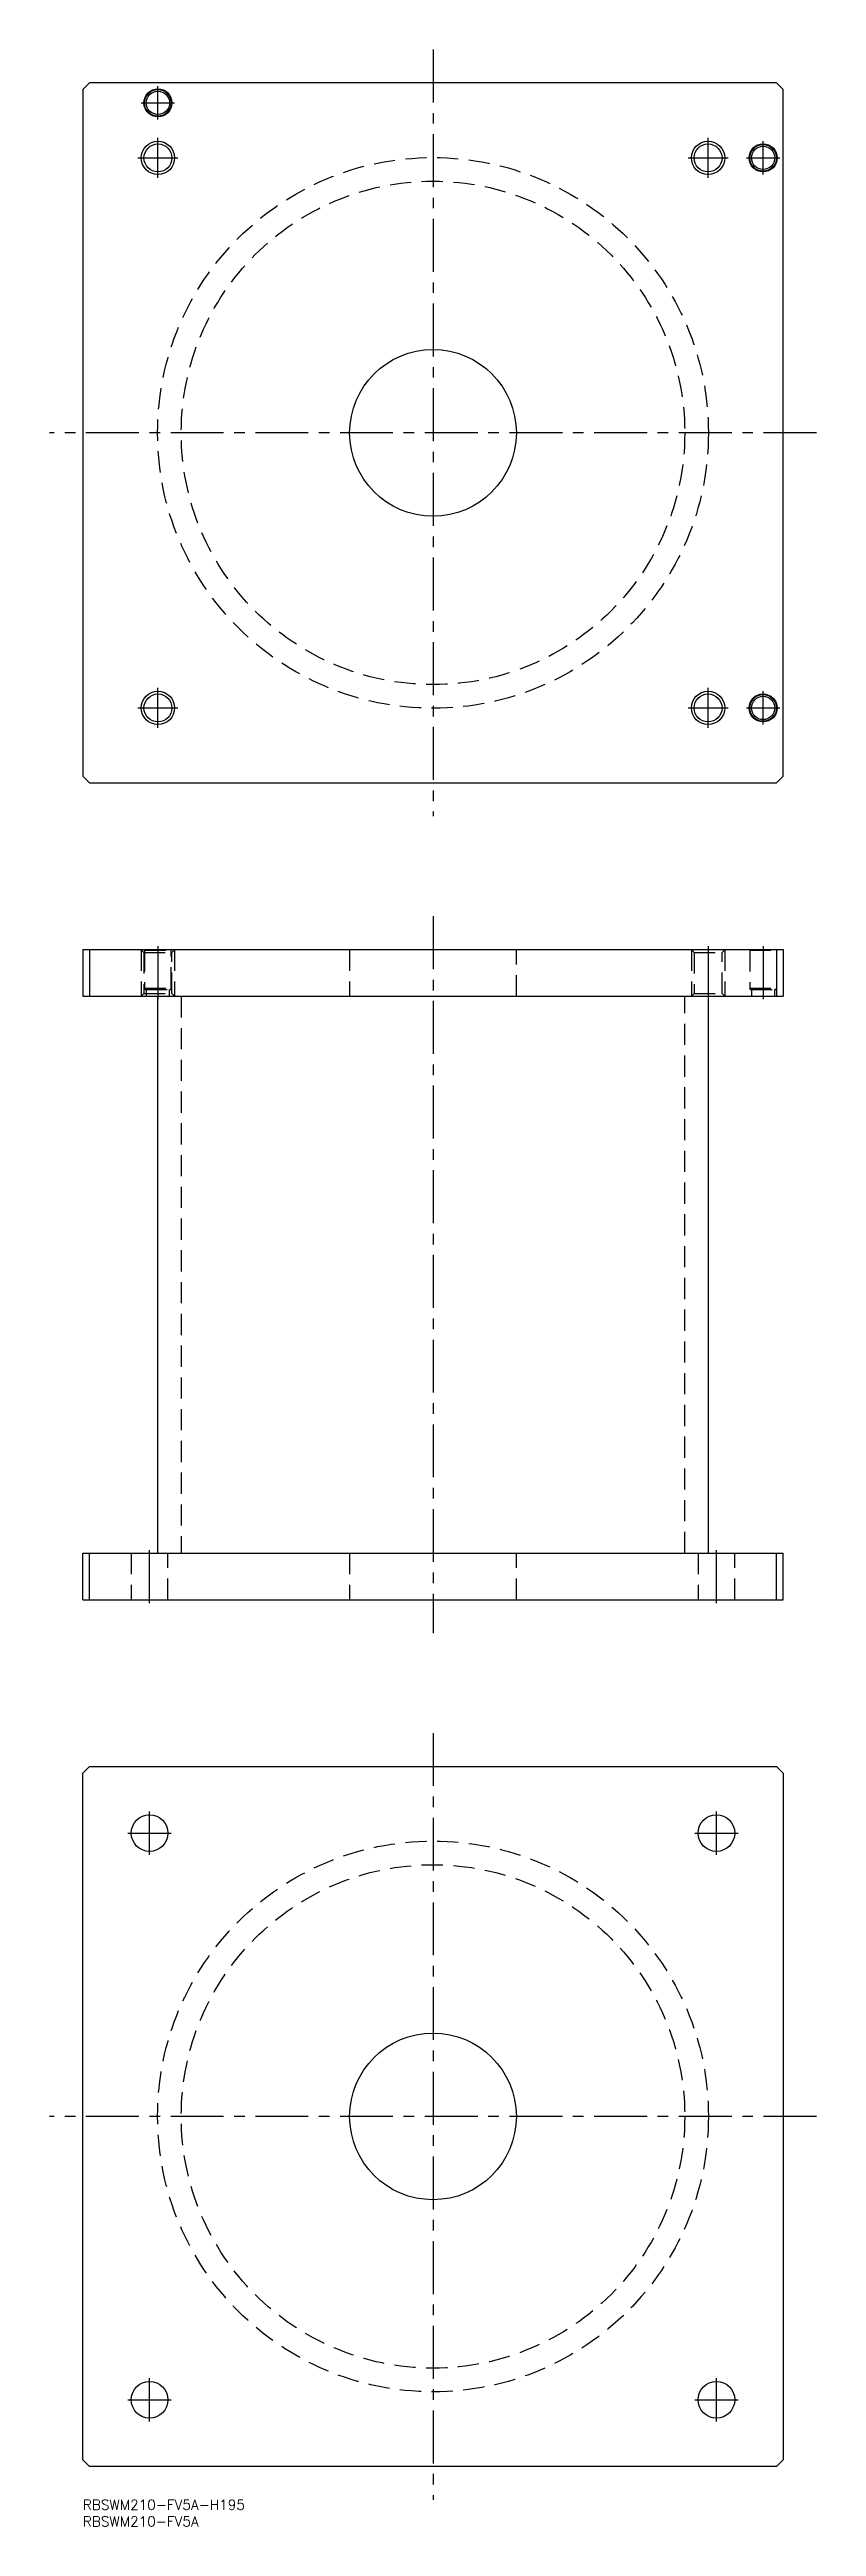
# Model space of a CAD drawing. Extents: x -10 to 220, y -8 to 735.
import ezdxf

# ---------------------------------------------------------------- set-up
doc = ezdxf.new("R2010")
doc.units = 0
doc.header["$LTSCALE"] = 0.5
doc.linetypes.add('CENTER', pattern=[50.8, 31.75, -6.35, 6.35, -6.35])
doc.linetypes.add('DASHED', pattern=[19.05, 12.7, -6.35])
doc.layers.get('0').update_dxf_attribs({"linetype": 'CONTINUOUS'})
for name, color, linetype in [('MSM_CENTER', 1, 'CENTER'), ('MSM_CONTINUOUS', 7, 'CONTINUOUS'), ('MSM_DASHED', 4, 'DASHED'), ('MSM_NARROW', 5, 'CONTINUOUS'), ('MSM_PART_NUMBER', 7, 'CONTINUOUS')]:
    doc.layers.add(name, color=color, linetype=linetype)
doc.styles.get("Standard").update_dxf_attribs({"font": 'txt.shx', "height": 3, "bigfont": 'bigfont.shx'})

msp = doc.modelspace()

# ---------------------------------------------------------------- linework, layer by layer
for p, q in [((2, 725), (0, 723)), ((208, 725), (2, 725)), ((210, 723), (208, 725))]:
    msp.add_line(p, q)
for centre, radius in [((22.5, 719), 4.2), ((22.5, 719), 4), ((22.5, 719), 3.5), ((22.5, 702.5), 4.188), ((187.5, 702.5), 4.188), ((204, 702.5), 4.2), ((204, 702.5), 4), ((204, 702.5), 3.5)]:
    msp.add_circle(centre, radius)
at = {"layer": 'MSM_CENTER'}
for p, q in [((105, 735), (105, 505)), ((22.5, 714), (22.5, 724)), ((17.5, 719), (27.5, 719)), ((22.5, 696.5), (22.5, 708.5)), ((187.5, 696.5), (187.5, 708.5)), ((204, 697.5), (204, 707.5)), ((16.5, 702.5), (28.5, 702.5)), ((181.5, 702.5), (193.5, 702.5)), ((199, 702.5), (209, 702.5)), ((220, 620), (-10, 620)), ((22.5, 531.5), (22.5, 543.5)), ((187.5, 531.5), (187.5, 543.5)), ((204, 532.5), (204, 542.5)), ((16.5, 537.5), (28.5, 537.5)), ((181.5, 537.5), (193.5, 537.5)), ((199, 537.5), (209, 537.5)), ((105, 475), (105, 260)), ((22.5, 466), (22.5, 450)), ((187.5, 466), (187.5, 450)), ((204, 466), (204, 450)), ((20, 269), (20, 285)), ((190, 269), (190, 285)), ((105, 230), (105, 0)), ((20, 193.5), (20, 206.5)), ((190, 193.5), (190, 206.5)), ((13.5, 200), (26.5, 200)), ((183.5, 200), (196.5, 200)), ((220, 115), (-10, 115)), ((13.5, 30), (26.5, 30)), ((20, 23.5), (20, 36.5)), ((183.5, 30), (196.5, 30)), ((190, 23.5), (190, 36.5))]:
    msp.add_line(p, q, dxfattribs=at)
at = {"layer": 'MSM_CONTINUOUS'}
for p, q in [((0, 723), (0, 517)), ((210, 517), (210, 723)), ((0, 517), (2, 515)), ((2, 515), (208, 515)), ((208, 515), (210, 517)), ((0, 465), (210, 465)), ((0, 465), (0, 451)), ((2, 465), (2, 451)), ((208, 465), (208, 451)), ((210, 465), (210, 451)), ((0, 451), (210, 451)), ((22.4, 451), (22.4, 284)), ((187.6, 284), (187.6, 451)), ((0, 270), (0, 284)), ((0, 284), (210, 284)), ((2, 270), (2, 284)), ((208, 270), (208, 284)), ((210, 270), (210, 284)), ((0, 270), (210, 270)), ((0, 218), (2, 220)), ((0, 12), (0, 218)), ((2, 220), (208, 220)), ((208, 220), (210, 218)), ((210, 218), (210, 12)), ((2, 10), (0, 12)), ((208, 10), (2, 10)), ((210, 12), (208, 10))]:
    msp.add_line(p, q, dxfattribs=at)
for centre, radius in [((105, 620), 25), ((22.5, 537.5), 4.188), ((187.5, 537.5), 4.188), ((204, 537.5), 4.2), ((204, 537.5), 4), ((204, 537.5), 3.5), ((20, 200), 5.5), ((190, 200), 5.5), ((105, 115), 25), ((20, 30), 5.5), ((190, 30), 5.5)]:
    msp.add_circle(centre, radius, dxfattribs=at)
at = {"layer": 'MSM_DASHED'}
for p, q in [((17.5, 465), (18.312, 464.188)), ((17.5, 465), (17.5, 451)), ((18.3, 465), (18.5, 464.8)), ((18.312, 464.188), (26.688, 464.188)), ((18.312, 464.188), (18.312, 451.812)), ((18.5, 464.8), (26.5, 464.8)), ((18.5, 464.8), (18.5, 453.4)), ((26.5, 464.8), (26.7, 465)), ((26.5, 453.4), (26.5, 464.8)), ((26.688, 464.188), (27.5, 465)), ((26.688, 451.812), (26.688, 464.188)), ((27.5, 465), (27.5, 451)), ((80, 465), (80, 451)), ((130, 451), (130, 465)), ((182.5, 465), (183.312, 464.188)), ((182.5, 465), (182.5, 451)), ((183.312, 464.188), (191.688, 464.188)), ((183.312, 464.188), (183.312, 451.812)), ((191.688, 464.188), (192.5, 465)), ((191.688, 451.812), (191.688, 464.188)), ((192.5, 465), (192.5, 451)), ((199.8, 465), (200, 464.8)), ((200, 464.8), (208, 464.8)), ((200, 464.8), (200, 453.4)), ((208, 464.8), (208.2, 465)), ((18.507, 453.4), (26.493, 453.4)), ((200.007, 453.4), (207.993, 453.4)), ((18.312, 451.812), (17.5, 451)), ((18.312, 451.812), (26.688, 451.812)), ((18.9, 453), (26.1, 453)), ((19, 453), (19, 451)), ((26, 451), (26, 453)), ((27.5, 451), (26.688, 451.812)), ((29.5, 451), (29.5, 284)), ((180.5, 284), (180.5, 451)), ((183.312, 451.812), (182.5, 451)), ((183.312, 451.812), (191.688, 451.812)), ((192.5, 451), (191.688, 451.812)), ((200.4, 453), (207.6, 453)), ((200.5, 453), (200.5, 451)), ((207.5, 451), (207.5, 453)), ((14.5, 284), (14.5, 270)), ((25.5, 270), (25.5, 284)), ((80, 284), (80, 270)), ((130, 270), (130, 284)), ((184.5, 284), (184.5, 270)), ((195.5, 270), (195.5, 284))]:
    msp.add_line(p, q, dxfattribs=at)
for centre, radius in [((105, 620), 82.6), ((105, 620), 75.5), ((105, 115), 82.6), ((105, 115), 75.5)]:
    msp.add_circle(centre, radius, dxfattribs=at)
for centre, start, end in [((18.9, 453.4), 180, 270), ((26.1, 453.4), 270, 360), ((200.4, 453.4), 180, 270), ((207.6, 453.4), 270, 360)]:
    msp.add_arc(centre, 0.4, start, end, dxfattribs=at)
at = {"layer": 'MSM_NARROW'}
for centre in [(22.5, 702.5), (187.5, 702.5), (22.5, 537.5), (187.5, 537.5)]:
    msp.add_circle(centre, 5, dxfattribs=at)

# ---------------------------------------------------------------- texts
at = {"layer": 'MSM_PART_NUMBER'}
for s, p in [('RBSWM210-FV5A-H195', (0, -3)), ('RBSWM210-FV5A', (0, -8))]:
    msp.add_text(s, height=3, dxfattribs=at).set_placement(p)

doc.saveas('drawing.dxf')
